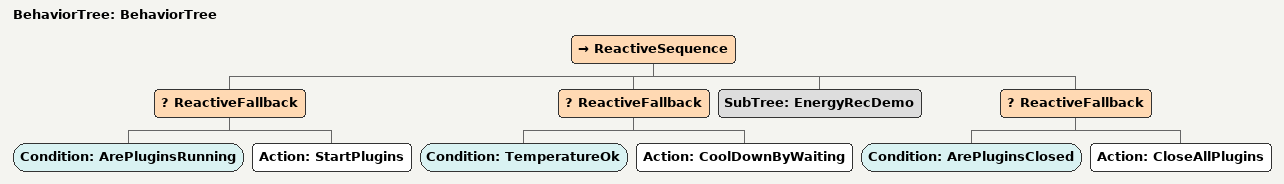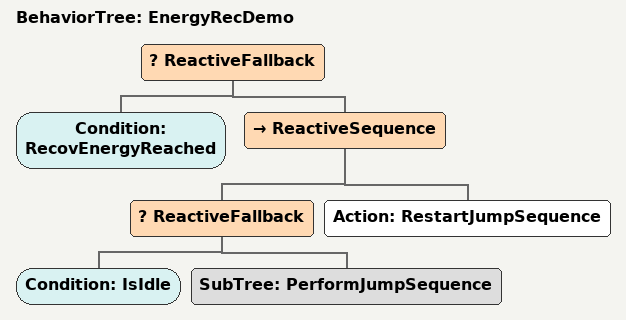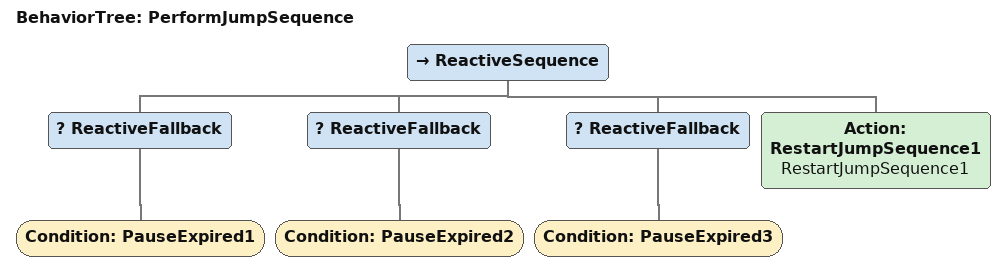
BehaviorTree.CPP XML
<?xml version="1.0"?>
<root main_tree_to_execute="BehaviorTree">
    <BehaviorTree ID="BehaviorTree">
        <ReactiveSequence>
            <ReactiveFallback>
                <Condition ID="ArePluginsRunning"/>
                <Action ID="StartPlugins"/>
            </ReactiveFallback>
            <ReactiveFallback>
                <Condition ID="TemperatureOk"/>
                <Action ID="CoolDownByWaiting"/>
            </ReactiveFallback>
            <SubTree ID="EnergyRecDemo"/>
            <ReactiveFallback>
                <Condition ID="ArePluginsClosed"/>
                <Action ID="CloseAllPlugins"/>
            </ReactiveFallback>
        </ReactiveSequence>
    </BehaviorTree>
    <BehaviorTree ID="EnergyRecDemo">
        <ReactiveFallback>
            <Condition ID="RecovEnergyReached"/>
            <ReactiveSequence>
                <ReactiveFallback>
                    <Condition ID="IsIdle"/>
                    <SubTree ID="PerformJumpSequence"/>
                </ReactiveFallback>
                <Action ID="RestartJumpSequence"/>
            </ReactiveSequence>
        </ReactiveFallback>
    </BehaviorTree>
    <BehaviorTree ID="PerformJumpSequence">
        <ReactiveSequence>
            <ReactiveFallback>
                <Condition ID="PauseExpired1"/>
            </ReactiveFallback>
            <ReactiveFallback>
                <Condition ID="PauseExpired2"/>
            </ReactiveFallback>
            <ReactiveFallback>
                <Condition ID="PauseExpired3"/>
            </ReactiveFallback>
            <Action ID="RestartJumpSequence1" name="RestartJumpSequence1"/>
        </ReactiveSequence>
    </BehaviorTree>
</root>
